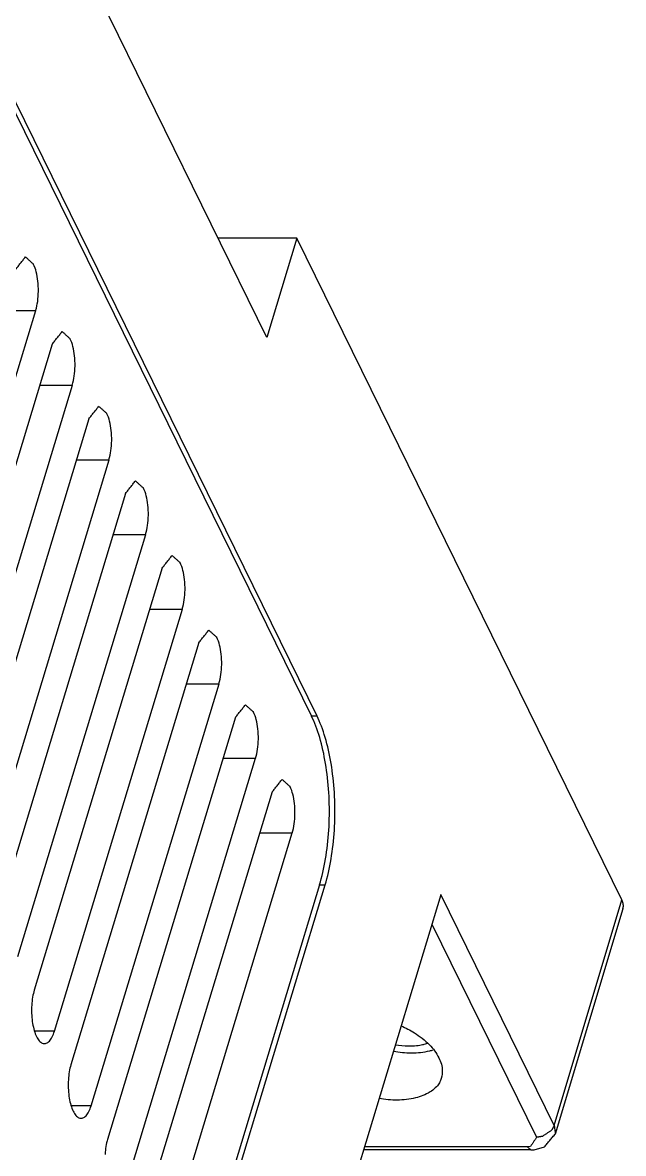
# Model space of a CAD drawing. Header units: millimetres. Extents: x 5016 to 6204, y 3065 to 3485.
# Drawn here: x 6125.09 to 6145.09, y 3191.07 to 3228.74 of the extents above; entities that cross this region are included whole.
import ezdxf

# ---------------------------------------------------------------- set-up
doc = ezdxf.new("R2010")
doc.units = ezdxf.units.MM

msp = doc.modelspace()

# ---------------------------------------------------------------- linework, layer by layer
at = {"color": 7}
for p, q in [((6116.403, 3242.935), (6134.705, 3205.638)), ((6134.89, 3205.638), (6116.587, 3242.935)), ((6133.216, 3218.253), (6122.077, 3240.953)), ((6134.218, 3221.563), (6131.592, 3221.563)), ((6134.218, 3221.563), (6133.216, 3218.253)), ((6145.038, 3199.514), (6134.218, 3221.563)), ((6121.268, 3205.087), (6125.527, 3219.148)), ((6124.442, 3219.148), (6125.527, 3219.148)), ((6126.076, 3218.029), (6121.818, 3203.968)), ((6122.489, 3202.601), (6126.747, 3216.661)), ((6125.662, 3216.661), (6126.747, 3216.661)), ((6127.296, 3215.543), (6123.038, 3201.482)), ((6123.709, 3200.114), (6127.967, 3214.175)), ((6126.882, 3214.175), (6127.967, 3214.175)), ((6128.516, 3213.056), (6124.258, 3198.995)), ((6124.929, 3197.628), (6129.188, 3211.689)), ((6128.102, 3211.689), (6129.188, 3211.689)), ((6129.737, 3210.57), (6125.478, 3196.509)), ((6126.149, 3195.141), (6130.408, 3209.202)), ((6129.322, 3209.202), (6130.408, 3209.202)), ((6130.957, 3208.083), (6126.698, 3194.023)), ((6127.369, 3192.655), (6131.628, 3206.716)), ((6130.543, 3206.716), (6131.628, 3206.716)), ((6132.177, 3205.597), (6127.918, 3191.536)), ((6134.89, 3205.638), (6134.705, 3205.638)), ((6128.589, 3190.169), (6132.848, 3204.229)), ((6131.763, 3204.229), (6132.848, 3204.229)), ((6133.397, 3203.11), (6129.139, 3189.05)), ((6129.81, 3187.682), (6134.068, 3201.743)), ((6132.983, 3201.743), (6134.068, 3201.743)), ((6134.977, 3200.019), (6125.178, 3167.667)), ((6125.363, 3167.667), (6135.161, 3200.019)), ((6134.977, 3200.019), (6135.161, 3200.019)), ((6139.013, 3199.686), (6125.718, 3155.796)), ((6142.787, 3191.999), (6139.013, 3199.69)), ((6142.787, 3191.999), (6145.038, 3199.514)), ((6145.074, 3199.22), (6142.822, 3191.705)), ((6138.716, 3198.705), (6142.201, 3191.603)), ((6126.149, 3195.141), (6125.489, 3195.141)), ((6127.369, 3192.655), (6126.709, 3192.655)), ((6142.825, 3191.713), (6142.822, 3191.705)), ((6142.013, 3191.181), (6136.437, 3191.181)), ((6141.891, 3191.29), (6136.47, 3191.29)), ((6141.996, 3191.299), (6141.891, 3191.29)), ((6142.013, 3191.181), (6142.121, 3191.186)), ((6142.121, 3191.186), (6142.463, 3191.286))]:
    msp.add_line(p, q, dxfattribs=at)
for points in [[(6134.976, 3200.019, 0), (6135.006, 3200.118, 0), (6135.034, 3200.22, 0), (6135.06, 3200.325, 0), (6135.086, 3200.431, 0), (6135.11, 3200.539, 0), (6135.133, 3200.65, 0), (6135.154, 3200.762, 0), (6135.174, 3200.876, 0), (6135.193, 3200.992, 0), (6135.21, 3201.109, 0), (6135.226, 3201.227, 0), (6135.24, 3201.347, 0), (6135.253, 3201.468, 0), (6135.264, 3201.589, 0), (6135.274, 3201.712, 0), (6135.283, 3201.836, 0), (6135.29, 3201.96, 0), (6135.295, 3202.085, 0), (6135.299, 3202.21, 0), (6135.301, 3202.335, 0), (6135.302, 3202.461, 0), (6135.301, 3202.586, 0), (6135.299, 3202.712, 0), (6135.295, 3202.837, 0), (6135.29, 3202.962, 0), (6135.283, 3203.087, 0), (6135.275, 3203.211, 0), (6135.265, 3203.334, 0), (6135.254, 3203.457, 0), (6135.241, 3203.578, 0), (6135.227, 3203.699, 0), (6135.211, 3203.818, 0), (6135.194, 3203.936, 0), (6135.176, 3204.053, 0), (6135.156, 3204.168, 0), (6135.134, 3204.282, 0), (6135.112, 3204.393, 0), (6135.088, 3204.503, 0), (6135.062, 3204.611, 0), (6135.036, 3204.717, 0), (6135.008, 3204.82, 0), (6134.979, 3204.922, 0), (6134.949, 3205.021, 0), (6134.917, 3205.117, 0), (6134.884, 3205.211, 0), (6134.851, 3205.302, 0), (6134.816, 3205.39, 0), (6134.78, 3205.476, 0), (6134.743, 3205.559, 0), (6134.705, 3205.638, 0)], [(6135.161, 3200.019, 0), (6135.19, 3200.118, 0), (6135.218, 3200.22, 0), (6135.245, 3200.325, 0), (6135.27, 3200.431, 0), (6135.294, 3200.539, 0), (6135.317, 3200.65, 0), (6135.338, 3200.762, 0), (6135.359, 3200.876, 0), (6135.377, 3200.992, 0), (6135.394, 3201.109, 0), (6135.41, 3201.227, 0), (6135.424, 3201.347, 0), (6135.437, 3201.468, 0), (6135.449, 3201.589, 0), (6135.459, 3201.712, 0), (6135.467, 3201.836, 0), (6135.474, 3201.96, 0), (6135.479, 3202.085, 0), (6135.483, 3202.21, 0), (6135.486, 3202.335, 0), (6135.486, 3202.461, 0), (6135.486, 3202.586, 0), (6135.484, 3202.712, 0), (6135.48, 3202.837, 0), (6135.474, 3202.962, 0), (6135.468, 3203.087, 0), (6135.459, 3203.211, 0), (6135.45, 3203.334, 0), (6135.438, 3203.457, 0), (6135.426, 3203.578, 0), (6135.411, 3203.699, 0), (6135.396, 3203.818, 0), (6135.379, 3203.936, 0), (6135.36, 3204.053, 0), (6135.34, 3204.168, 0), (6135.319, 3204.282, 0), (6135.296, 3204.393, 0), (6135.272, 3204.503, 0), (6135.247, 3204.611, 0), (6135.22, 3204.717, 0), (6135.192, 3204.82, 0), (6135.163, 3204.922, 0), (6135.133, 3205.021, 0), (6135.101, 3205.117, 0), (6135.069, 3205.211, 0), (6135.035, 3205.302, 0), (6135, 3205.39, 0), (6134.964, 3205.476, 0), (6134.927, 3205.559, 0), (6134.89, 3205.638, 0)], [(6145.074, 3199.22, 0), (6145.075, 3199.226, 0), (6145.077, 3199.231, 0), (6145.078, 3199.237, 0), (6145.079, 3199.242, 0), (6145.081, 3199.248, 0), (6145.082, 3199.253, 0), (6145.083, 3199.259, 0), (6145.084, 3199.264, 0), (6145.084, 3199.27, 0), (6145.085, 3199.276, 0), (6145.086, 3199.281, 0), (6145.086, 3199.287, 0), (6145.087, 3199.293, 0), (6145.087, 3199.299, 0), (6145.087, 3199.304, 0), (6145.088, 3199.31, 0), (6145.088, 3199.316, 0), (6145.088, 3199.322, 0), (6145.088, 3199.327, 0), (6145.087, 3199.333, 0), (6145.087, 3199.339, 0), (6145.087, 3199.345, 0), (6145.086, 3199.351, 0), (6145.086, 3199.357, 0), (6145.085, 3199.363, 0), (6145.084, 3199.369, 0), (6145.083, 3199.375, 0), (6145.082, 3199.381, 0), (6145.081, 3199.387, 0), (6145.08, 3199.393, 0), (6145.079, 3199.399, 0), (6145.078, 3199.405, 0), (6145.076, 3199.411, 0), (6145.075, 3199.417, 0), (6145.073, 3199.423, 0), (6145.071, 3199.429, 0), (6145.07, 3199.435, 0), (6145.068, 3199.441, 0), (6145.066, 3199.447, 0), (6145.064, 3199.453, 0), (6145.062, 3199.459, 0), (6145.059, 3199.465, 0), (6145.057, 3199.471, 0), (6145.055, 3199.478, 0), (6145.052, 3199.484, 0), (6145.049, 3199.49, 0), (6145.047, 3199.496, 0), (6145.044, 3199.502, 0), (6145.041, 3199.508, 0), (6145.038, 3199.514, 0)], [(6125.478, 3196.509, 0), (6125.462, 3196.453, 0), (6125.448, 3196.396, 0), (6125.435, 3196.335, 0), (6125.424, 3196.273, 0), (6125.414, 3196.209, 0), (6125.406, 3196.144, 0), (6125.399, 3196.077, 0), (6125.394, 3196.009, 0), (6125.391, 3195.941, 0), (6125.389, 3195.872, 0), (6125.389, 3195.803, 0), (6125.39, 3195.734, 0), (6125.394, 3195.665, 0), (6125.399, 3195.597, 0), (6125.405, 3195.53, 0), (6125.414, 3195.464, 0), (6125.423, 3195.399, 0), (6125.435, 3195.337, 0), (6125.448, 3195.276, 0), (6125.462, 3195.217, 0), (6125.477, 3195.161, 0), (6125.494, 3195.107, 0), (6125.513, 3195.056, 0), (6125.532, 3195.008, 0), (6125.553, 3194.963, 0), (6125.574, 3194.922, 0), (6125.597, 3194.885, 0), (6125.62, 3194.851, 0), (6125.644, 3194.82, 0), (6125.669, 3194.794, 0), (6125.695, 3194.772, 0), (6125.72, 3194.754, 0), (6125.747, 3194.741, 0), (6125.773, 3194.731, 0), (6125.8, 3194.726, 0), (6125.826, 3194.725, 0), (6125.853, 3194.729, 0), (6125.88, 3194.737, 0), (6125.906, 3194.749, 0), (6125.932, 3194.765, 0), (6125.957, 3194.786, 0), (6125.982, 3194.811, 0), (6126.006, 3194.84, 0), (6126.03, 3194.872, 0), (6126.052, 3194.909, 0), (6126.074, 3194.949, 0), (6126.094, 3194.992, 0), (6126.114, 3195.039, 0), (6126.132, 3195.089, 0), (6126.149, 3195.141, 0)], [(6126.698, 3194.022, 0), (6126.683, 3193.967, 0), (6126.668, 3193.909, 0), (6126.655, 3193.849, 0), (6126.644, 3193.787, 0), (6126.634, 3193.723, 0), (6126.626, 3193.657, 0), (6126.619, 3193.591, 0), (6126.614, 3193.523, 0), (6126.611, 3193.454, 0), (6126.609, 3193.385, 0), (6126.609, 3193.316, 0), (6126.611, 3193.247, 0), (6126.614, 3193.179, 0), (6126.619, 3193.111, 0), (6126.626, 3193.044, 0), (6126.634, 3192.978, 0), (6126.644, 3192.913, 0), (6126.655, 3192.85, 0), (6126.668, 3192.789, 0), (6126.682, 3192.731, 0), (6126.698, 3192.674, 0), (6126.715, 3192.62, 0), (6126.733, 3192.57, 0), (6126.752, 3192.522, 0), (6126.773, 3192.477, 0), (6126.795, 3192.436, 0), (6126.817, 3192.398, 0), (6126.84, 3192.364, 0), (6126.865, 3192.334, 0), (6126.889, 3192.308, 0), (6126.915, 3192.286, 0), (6126.941, 3192.268, 0), (6126.967, 3192.254, 0), (6126.993, 3192.245, 0), (6127.02, 3192.24, 0), (6127.047, 3192.239, 0), (6127.073, 3192.243, 0), (6127.1, 3192.25, 0), (6127.126, 3192.263, 0), (6127.152, 3192.279, 0), (6127.177, 3192.3, 0), (6127.202, 3192.324, 0), (6127.226, 3192.353, 0), (6127.25, 3192.386, 0), (6127.272, 3192.422, 0), (6127.294, 3192.462, 0), (6127.315, 3192.506, 0), (6127.334, 3192.552, 0), (6127.352, 3192.602, 0), (6127.369, 3192.655, 0)], [(6127.918, 3191.536, 0), (6127.903, 3191.481, 0), (6127.888, 3191.423, 0), (6127.875, 3191.363, 0), (6127.864, 3191.3, 0), (6127.854, 3191.236, 0), (6127.846, 3191.171, 0), (6127.839, 3191.104, 0), (6127.834, 3191.036, 0)]]:
    msp.add_polyline3d(points, dxfattribs=at)
msp.add_arc((6138.173, 3196.447), 2.017, 283.4821, 286.6237, dxfattribs=at)
for points in [[(6124.856, 3220.515), (6125.188, 3220.931)], [(6125.188, 3220.931), (6125.452, 3220.693)], [(6126.076, 3218.028), (6126.408, 3218.444)], [(6126.408, 3218.444), (6126.673, 3218.207)], [(6127.296, 3215.542), (6127.628, 3215.958)], [(6127.628, 3215.958), (6127.893, 3215.72)], [(6128.516, 3213.055), (6128.848, 3213.472)], [(6128.848, 3213.472), (6129.113, 3213.234)], [(6129.736, 3210.569), (6130.068, 3210.985)], [(6130.068, 3210.985), (6130.333, 3210.748)], [(6130.957, 3208.082), (6131.288, 3208.499)], [(6131.288, 3208.499), (6131.553, 3208.261)], [(6132.177, 3205.596), (6132.509, 3206.012)], [(6132.509, 3206.012), (6132.773, 3205.775)], [(6133.397, 3203.11), (6133.729, 3203.526)], [(6133.729, 3203.526), (6133.994, 3203.288)], [(6142.698, 3191.839), (6142.394, 3191.635)], [(6142.787, 3191.999), (6142.698, 3191.839)], [(6142.787, 3191.999), (6142.824, 3191.714)], [(6142.201, 3191.603), (6141.996, 3191.299)], [(6142.394, 3191.635), (6142.201, 3191.603)], [(6142.463, 3191.286), (6142.824, 3191.719)], [(6141.891, 3191.29), (6142.013, 3191.182)]]:
    msp.add_open_spline(points, degree=1, dxfattribs=at)
for points, knots in [([(6125.525, 3219.141), (6125.559, 3219.253), (6125.6, 3219.457), (6125.623, 3219.786), (6125.608, 3220.12), (6125.555, 3220.426), (6125.497, 3220.6), (6125.446, 3220.706)], [0, 0, 0, 0, 0.1947, 0.409547, 0.626958, 0.828974, 1, 1, 1, 1]), ([(6126.745, 3216.654), (6126.779, 3216.766), (6126.82, 3216.971), (6126.843, 3217.3), (6126.828, 3217.633), (6126.775, 3217.939), (6126.717, 3218.114), (6126.667, 3218.219)], [0, 0, 0, 0, 0.1947, 0.409547, 0.626958, 0.828974, 1, 1, 1, 1]), ([(6127.965, 3214.168), (6127.999, 3214.28), (6128.04, 3214.484), (6128.063, 3214.813), (6128.048, 3215.147), (6127.995, 3215.453), (6127.938, 3215.627), (6127.887, 3215.733)], [0, 0, 0, 0, 0.1947, 0.409547, 0.626958, 0.828974, 1, 1, 1, 1]), ([(6129.185, 3211.682), (6129.219, 3211.793), (6129.26, 3211.998), (6129.284, 3212.327), (6129.268, 3212.66), (6129.215, 3212.966), (6129.158, 3213.141), (6129.107, 3213.246)], [0, 0, 0, 0, 0.1947, 0.409547, 0.626958, 0.828974, 1, 1, 1, 1]), ([(6130.406, 3209.195), (6130.439, 3209.307), (6130.48, 3209.512), (6130.504, 3209.84), (6130.488, 3210.174), (6130.435, 3210.48), (6130.378, 3210.655), (6130.327, 3210.76)], [0, 0, 0, 0, 0.1947, 0.409547, 0.626958, 0.828974, 1, 1, 1, 1]), ([(6131.626, 3206.709), (6131.659, 3206.821), (6131.7, 3207.025), (6131.724, 3207.354), (6131.708, 3207.687), (6131.656, 3207.993), (6131.598, 3208.168), (6131.547, 3208.273)], [0, 0, 0, 0, 0.1947, 0.409547, 0.626958, 0.828974, 1, 1, 1, 1]), ([(6132.846, 3204.222), (6132.88, 3204.334), (6132.921, 3204.539), (6132.944, 3204.868), (6132.929, 3205.201), (6132.876, 3205.507), (6132.818, 3205.682), (6132.767, 3205.787)], [0, 0, 0, 0, 0.1947, 0.409547, 0.626958, 0.828974, 1, 1, 1, 1]), ([(6134.066, 3201.736), (6134.1, 3201.848), (6134.141, 3202.052), (6134.164, 3202.381), (6134.149, 3202.715), (6134.096, 3203.021), (6134.038, 3203.195), (6133.988, 3203.3)], [0, 0, 0, 0, 0.1947, 0.409547, 0.626958, 0.828974, 1, 1, 1, 1]), ([(6137.692, 3195.32), (6137.843, 3195.252), (6138.178, 3195.075), (6138.623, 3194.731), (6138.868, 3194.413), (6138.948, 3194.25)], [0, 0, 0, 0, 0.296248, 0.675003, 1, 1, 1, 1]), ([(6137.435, 3194.474), (6137.632, 3194.439), (6138.037, 3194.4), (6138.444, 3194.438), (6138.643, 3194.486)], [0, 0, 0, 0, 0.494366, 1, 1, 1, 1]), ([(6138.559, 3194.727), (6138.447, 3194.693), (6138.334, 3194.66), (6137.964, 3194.623), (6137.643, 3194.65), (6137.496, 3194.672)], [0, 0, 0, 0, 0.108135, 0.58678, 1, 1, 1, 1]), ([(6138.948, 3194.25), (6139.015, 3194.115), (6139.083, 3193.885), (6139.052, 3193.675), (6139.019, 3193.563)], [0, 0, 0, 0, 0.660427, 1, 1, 1, 1]), ([(6139.02, 3193.567), (6138.982, 3193.456), (6138.941, 3193.344), (6138.639, 3193.069), (6138.145, 3192.882), (6137.564, 3192.823), (6137.157, 3192.862), (6136.957, 3192.897)], [0, 0, 0, 0, 0.075378, 0.260038, 0.480401, 0.741198, 1, 1, 1, 1])]:
    msp.add_open_spline(points, degree=3, knots=knots, dxfattribs=at)

doc.saveas('drawing.dxf')
